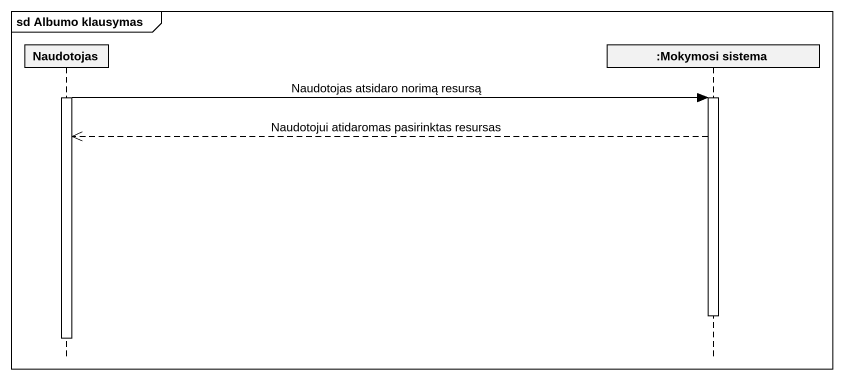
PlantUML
@startuml
mainframe sd Albumo klausymas
hide footbox
participant Naudotojas
participant ":Mokymosi sistema" as Mokymosi_sistema

activate Naudotojas
Naudotojas -> Mokymosi_sistema : Naudotojas atsidaro norimą resursą
activate Mokymosi_sistema
Mokymosi_sistema -->> Naudotojas : Naudotojui atidaromas pasirinktas resursas
deactivate Mokymosi_sistema
deactivate Naudotojas
@enduml
